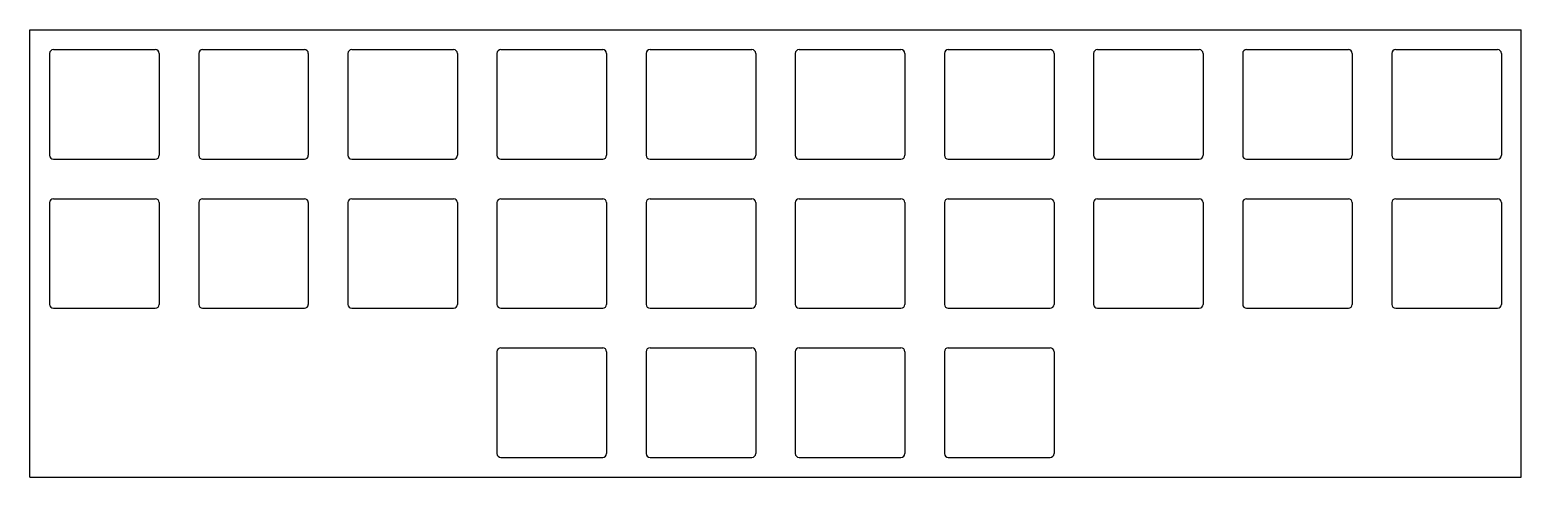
# Model space of a CAD drawing. Header units: millimetres. Extents: x 0 to 190, y -57 to 0.
import ezdxf

# ---------------------------------------------------------------- set-up
doc = ezdxf.new("R2010")
doc.units = ezdxf.units.MM

msp = doc.modelspace()

# ---------------------------------------------------------------- linework, layer by layer
for p, q in [((0, 0), (190.5, 0)), ((0, -57.15), (0, 0)), ((190.5, -57.15), (190.5, 0)), ((2.525, -3.025), (2.525, -16.025)), ((3.025, -2.525), (16.025, -2.525)), ((16.525, -3.025), (16.525, -16.025)), ((21.575, -3.025), (21.575, -16.025)), ((22.075, -2.525), (35.075, -2.525)), ((35.575, -3.025), (35.575, -16.025)), ((40.625, -3.025), (40.625, -16.025)), ((41.125, -2.525), (54.125, -2.525)), ((54.625, -3.025), (54.625, -16.025)), ((59.675, -3.025), (59.675, -16.025)), ((60.175, -2.525), (73.175, -2.525)), ((73.675, -3.025), (73.675, -16.025)), ((78.725, -3.025), (78.725, -16.025)), ((79.225, -2.525), (92.225, -2.525)), ((92.725, -3.025), (92.725, -16.025)), ((97.775, -3.025), (97.775, -16.025)), ((98.275, -2.525), (111.275, -2.525)), ((111.775, -3.025), (111.775, -16.025)), ((116.825, -3.025), (116.825, -16.025)), ((117.325, -2.525), (130.325, -2.525)), ((130.825, -3.025), (130.825, -16.025)), ((135.875, -3.025), (135.875, -16.025)), ((136.375, -2.525), (149.375, -2.525)), ((149.875, -3.025), (149.875, -16.025)), ((154.925, -3.025), (154.925, -16.025)), ((155.425, -2.525), (168.425, -2.525)), ((168.925, -3.025), (168.925, -16.025)), ((173.975, -3.025), (173.975, -16.025)), ((174.475, -2.525), (187.475, -2.525)), ((187.975, -3.025), (187.975, -16.025)), ((3.025, -16.525), (16.025, -16.525)), ((22.075, -16.525), (35.075, -16.525)), ((41.125, -16.525), (54.125, -16.525)), ((60.175, -16.525), (73.175, -16.525)), ((79.225, -16.525), (92.225, -16.525)), ((98.275, -16.525), (111.275, -16.525)), ((117.325, -16.525), (130.325, -16.525)), ((136.375, -16.525), (149.375, -16.525)), ((155.425, -16.525), (168.425, -16.525)), ((174.475, -16.525), (187.475, -16.525)), ((2.525, -22.075), (2.525, -35.075)), ((3.025, -21.575), (16.025, -21.575)), ((16.525, -22.075), (16.525, -35.075)), ((21.575, -22.075), (21.575, -35.075)), ((22.075, -21.575), (35.075, -21.575)), ((35.575, -22.075), (35.575, -35.075)), ((40.625, -22.075), (40.625, -35.075)), ((41.125, -21.575), (54.125, -21.575)), ((54.625, -22.075), (54.625, -35.075)), ((59.675, -22.075), (59.675, -35.075)), ((60.175, -21.575), (73.175, -21.575)), ((73.675, -22.075), (73.675, -35.075)), ((78.725, -22.075), (78.725, -35.075)), ((79.225, -21.575), (92.225, -21.575)), ((92.725, -22.075), (92.725, -35.075)), ((97.775, -22.075), (97.775, -35.075)), ((98.275, -21.575), (111.275, -21.575)), ((111.775, -22.075), (111.775, -35.075)), ((116.825, -22.075), (116.825, -35.075)), ((117.325, -21.575), (130.325, -21.575)), ((130.825, -22.075), (130.825, -35.075)), ((135.875, -22.075), (135.875, -35.075)), ((136.375, -21.575), (149.375, -21.575)), ((149.875, -22.075), (149.875, -35.075)), ((154.925, -22.075), (154.925, -35.075)), ((155.425, -21.575), (168.425, -21.575)), ((168.925, -22.075), (168.925, -35.075)), ((173.975, -22.075), (173.975, -35.075)), ((174.475, -21.575), (187.475, -21.575)), ((187.975, -22.075), (187.975, -35.075)), ((3.025, -35.575), (16.025, -35.575)), ((22.075, -35.575), (35.075, -35.575)), ((41.125, -35.575), (54.125, -35.575)), ((60.175, -35.575), (73.175, -35.575)), ((79.225, -35.575), (92.225, -35.575)), ((98.275, -35.575), (111.275, -35.575)), ((117.325, -35.575), (130.325, -35.575)), ((136.375, -35.575), (149.375, -35.575)), ((155.425, -35.575), (168.425, -35.575)), ((174.475, -35.575), (187.475, -35.575)), ((59.675, -41.125), (59.675, -54.125)), ((60.175, -40.625), (73.175, -40.625)), ((73.675, -41.125), (73.675, -54.125)), ((78.725, -41.125), (78.725, -54.125)), ((79.225, -40.625), (92.225, -40.625)), ((92.725, -41.125), (92.725, -54.125)), ((97.775, -41.125), (97.775, -54.125)), ((98.275, -40.625), (111.275, -40.625)), ((111.775, -41.125), (111.775, -54.125)), ((116.825, -41.125), (116.825, -54.125)), ((117.325, -40.625), (130.325, -40.625)), ((130.825, -41.125), (130.825, -54.125)), ((60.175, -54.625), (73.175, -54.625)), ((79.225, -54.625), (92.225, -54.625)), ((98.275, -54.625), (111.275, -54.625)), ((117.325, -54.625), (130.325, -54.625)), ((0, -57.15), (190.5, -57.15))]:
    msp.add_line(p, q)
for centre, start, end in [((3.025, -3.025), 90, 180), ((16.025, -3.025), 0, 90), ((22.075, -3.025), 90, 180), ((35.075, -3.025), 0, 90), ((41.125, -3.025), 90, 180), ((54.125, -3.025), 0, 90), ((60.175, -3.025), 90, 180), ((73.175, -3.025), 0, 90), ((79.225, -3.025), 90, 180), ((92.225, -3.025), 0, 90), ((98.275, -3.025), 90, 180), ((111.275, -3.025), 0, 90), ((117.325, -3.025), 90, 180), ((130.325, -3.025), 0, 90), ((136.375, -3.025), 90, 180), ((149.375, -3.025), 0, 90), ((155.425, -3.025), 90, 180), ((168.425, -3.025), 0, 90), ((174.475, -3.025), 90, 180), ((187.475, -3.025), 0, 90), ((3.025, -16.025), 180, 270), ((16.025, -16.025), 270, 0), ((22.075, -16.025), 180, 270), ((35.075, -16.025), 270, 0), ((41.125, -16.025), 180, 270), ((54.125, -16.025), 270, 0), ((60.175, -16.025), 180, 270), ((73.175, -16.025), 270, 0), ((79.225, -16.025), 180, 270), ((92.225, -16.025), 270, 0), ((98.275, -16.025), 180, 270), ((111.275, -16.025), 270, 0), ((117.325, -16.025), 180, 270), ((130.325, -16.025), 270, 0), ((136.375, -16.025), 180, 270), ((149.375, -16.025), 270, 0), ((155.425, -16.025), 180, 270), ((168.425, -16.025), 270, 0), ((174.475, -16.025), 180, 270), ((187.475, -16.025), 270, 0), ((3.025, -22.075), 90, 180), ((16.025, -22.075), 0, 90), ((22.075, -22.075), 90, 180), ((35.075, -22.075), 0, 90), ((41.125, -22.075), 90, 180), ((54.125, -22.075), 0, 90), ((60.175, -22.075), 90, 180), ((73.175, -22.075), 0, 90), ((79.225, -22.075), 90, 180), ((92.225, -22.075), 0, 90), ((98.275, -22.075), 90, 180), ((111.275, -22.075), 0, 90), ((117.325, -22.075), 90, 180), ((130.325, -22.075), 0, 90), ((136.375, -22.075), 90, 180), ((149.375, -22.075), 0, 90), ((155.425, -22.075), 90, 180), ((168.425, -22.075), 0, 90), ((174.475, -22.075), 90, 180), ((187.475, -22.075), 0, 90), ((3.025, -35.075), 180, 270), ((16.025, -35.075), 270, 0), ((22.075, -35.075), 180, 270), ((35.075, -35.075), 270, 0), ((41.125, -35.075), 180, 270), ((54.125, -35.075), 270, 0), ((60.175, -35.075), 180, 270), ((73.175, -35.075), 270, 0), ((79.225, -35.075), 180, 270), ((92.225, -35.075), 270, 0), ((98.275, -35.075), 180, 270), ((111.275, -35.075), 270, 0), ((117.325, -35.075), 180, 270), ((130.325, -35.075), 270, 0), ((136.375, -35.075), 180, 270), ((149.375, -35.075), 270, 0), ((155.425, -35.075), 180, 270), ((168.425, -35.075), 270, 0), ((174.475, -35.075), 180, 270), ((187.475, -35.075), 270, 0), ((60.175, -41.125), 90, 180), ((73.175, -41.125), 0, 90), ((79.225, -41.125), 90, 180), ((92.225, -41.125), 0, 90), ((98.275, -41.125), 90, 180), ((111.275, -41.125), 0, 90), ((117.325, -41.125), 90, 180), ((130.325, -41.125), 0, 90), ((60.175, -54.125), 180, 270), ((73.175, -54.125), 270, 0), ((79.225, -54.125), 180, 270), ((92.225, -54.125), 270, 0), ((98.275, -54.125), 180, 270), ((111.275, -54.125), 270, 0), ((117.325, -54.125), 180, 270), ((130.325, -54.125), 270, 0)]:
    msp.add_arc(centre, 0.5, start, end)

doc.saveas('drawing.dxf')
